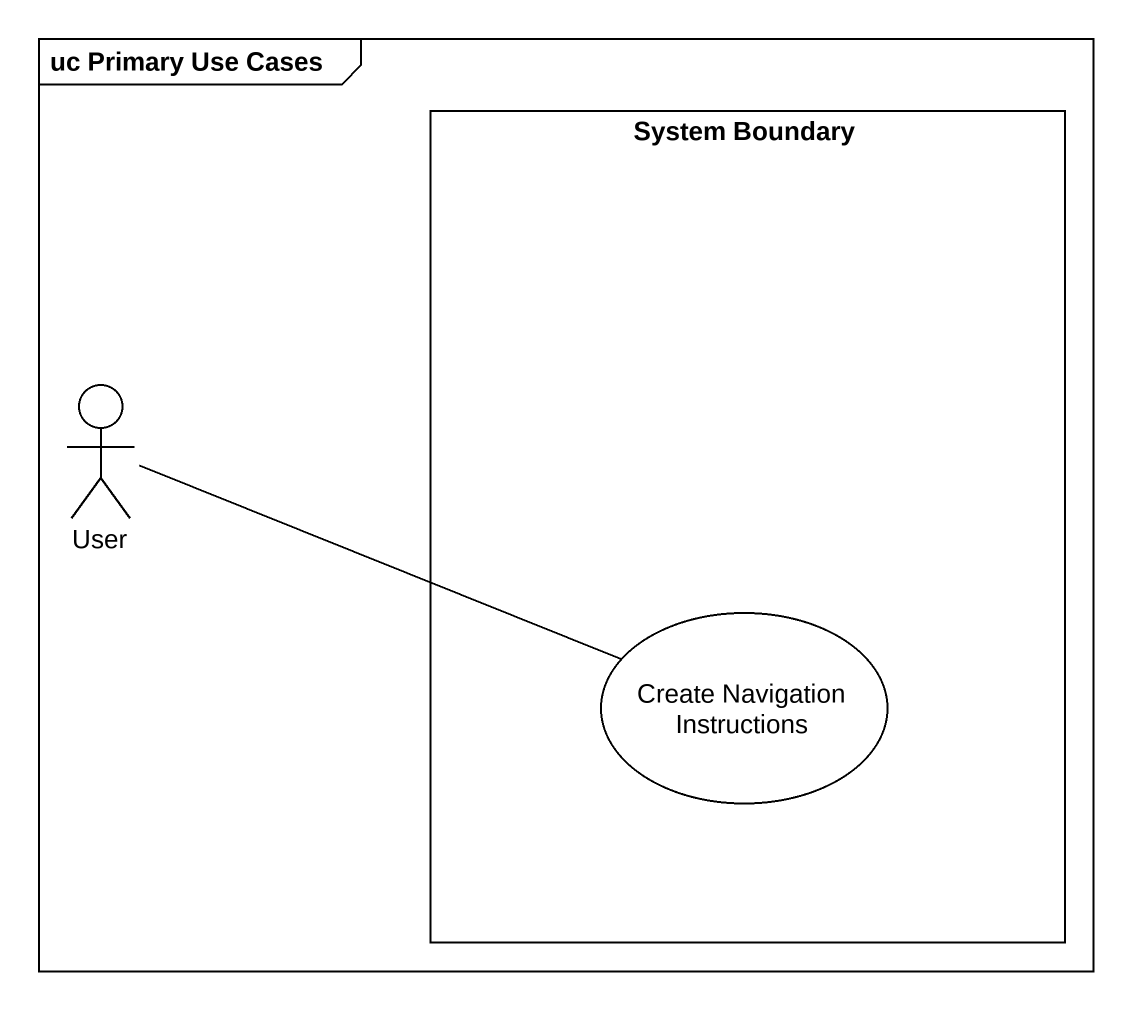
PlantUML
@startuml
mainframe uc Primary Use Cases
rectangle "System Boundary" as System_Boundary {
  usecase "Create Navigation Instructions" as Create_Navigation
}
actor User
User -right- Create_Navigation
@enduml
